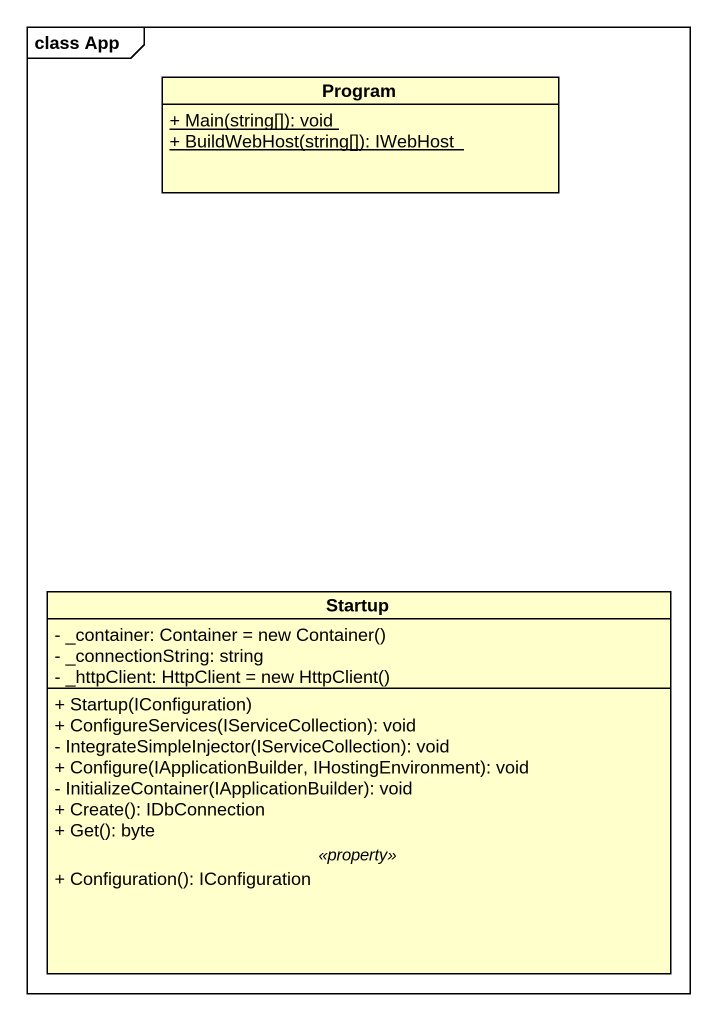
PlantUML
@startuml
mainframe class App
hide circle
hide empty members
skinparam classAttributeIconSize 0
class Program {
  {static} + Main(string[]): void
  {static} + BuildWebHost(string[]): IWebHost
}
class Startup {
  {field} - _container: Container = new Container()
  - _connectionString: string
  {field} - _httpClient: HttpClient = new HttpClient()
  --
  + Startup(IConfiguration)
  + ConfigureServices(IServiceCollection): void
  - IntegrateSimpleInjector(IServiceCollection): void
  + Configure(IApplicationBuilder, IHostingEnvironment): void
  - InitializeContainer(IApplicationBuilder): void
  + Create(): IDbConnection
  + Get(): byte
  .. <<property>> ..
  + Configuration(): IConfiguration
}
@enduml
